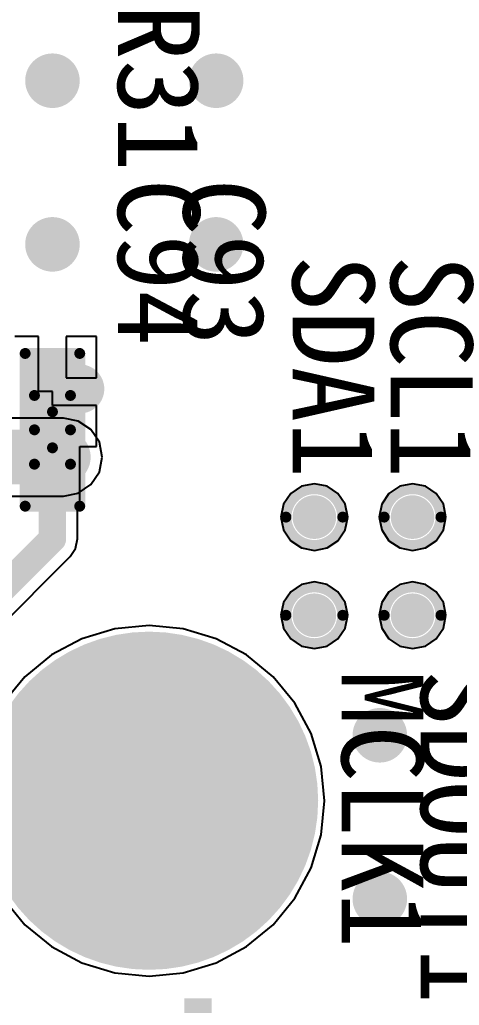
# Model space of a CAD drawing. Header units: millimetres. Extents: x 15 to 120, y 22 to 104.
# Drawn here: x 37.2 to 41.23, y 72.53 to 81.56 of the extents above; entities that cross this region are included whole.
import ezdxf

# ---------------------------------------------------------------- set-up
doc = ezdxf.new("R2010")
doc.units = ezdxf.units.MM
for name, color, linetype in [('BottomLayer', 5, 'Continuous'), ('BottomSolder', 6, 'Continuous'), ('Mechanical13', 56, 'Continuous'), ('Mechanical15', 56, 'Continuous'), ('MultiLayer', 9, 'Continuous'), ('TopLayer', 1, 'Continuous'), ('TopOverlay', 2, 'Continuous'), ('TopPaste', 8, 'Continuous'), ('TopSolder', 216, 'Continuous')]:
    doc.layers.add(name, color=color, linetype=linetype)

msp = doc.modelspace()

# ---------------------------------------------------------------- linework, layer by layer
at = {"layer": 'BottomLayer'}
for p, q in [((37.59999338, 77.90686475999999), (36.8039904, 77.90686475999999)), ((37.73655648, 77.87969946), (37.59999338, 77.90686475999999)), ((37.85232968, 77.80234376), (37.73655648, 77.87969946)), ((37.85233476, 77.80233867999999), (37.85232968, 77.80234376)), ((37.92969046, 77.68656548), (37.85233476, 77.80233867999999)), ((37.95685576, 77.55000238), (37.92969046, 77.68656548)), ((37.92969046, 77.41343927999999), (37.95685576, 77.55000238)), ((37.85233476, 77.29766608), (37.92969046, 77.41343927999999)), ((37.73656156, 77.22031038), (37.85233476, 77.29766608)), ((36.64998766, 77.19315016), (37.59997306, 77.19315016)), ((37.59997306, 77.19315016), (37.59999845999999, 77.19314508)), ((37.59999845999999, 77.19314508), (37.73656156, 77.22031038)), ((38.3850007, 76.00774231999999), (38.07134626, 75.97685084)), ((38.69865514, 75.97685084), (38.3850007, 76.00774231999999)), ((38.07134626, 75.97685084), (37.76974412, 75.88536004)), ((39.00025728, 75.88536004), (38.69865514, 75.97685084)), ((37.76974412, 75.88536004), (37.49178684, 75.73678781999999)), ((39.27821456, 75.73678781999999), (39.00025728, 75.88536004)), ((37.49178684, 75.73678781999999), (37.24815512, 75.53684664)), ((39.52184628, 75.53684664), (39.27821456, 75.73678781999999)), ((37.24815512, 75.53684664), (37.04821394, 75.29321492)), ((39.72178745999999, 75.29321492), (39.52184628, 75.53684664)), ((39.87035968, 75.01525764), (39.72178745999999, 75.29321492)), ((39.96185048, 74.7136555), (39.87035968, 75.01525764)), ((39.99274196, 74.40000106), (39.96185048, 74.7136555)), ((39.96185048, 74.08634662), (39.99274196, 74.40000106)), ((39.87035968, 73.78474448), (39.96185048, 74.08634662)), ((39.72178745999999, 73.50678719999999), (39.87035968, 73.78474448)), ((37.04821394, 73.50678719999999), (37.24815512, 73.26315548)), ((39.52184628, 73.26315548), (39.72178745999999, 73.50678719999999)), ((37.24815512, 73.26315548), (37.49178684, 73.0632143)), ((39.27821456, 73.0632143), (39.52184628, 73.26315548)), ((37.49178684, 73.0632143), (37.76974412, 72.91464208)), ((39.00025728, 72.91464208), (39.27821456, 73.0632143)), ((37.76974412, 72.91464208), (38.07134626, 72.82315127999999)), ((38.69865514, 72.82315127999999), (39.00025728, 72.91464208)), ((38.07134626, 72.82315127999999), (38.3850007, 72.7922598)), ((38.3850007, 72.7922598), (38.69865514, 72.82315127999999))]:
    msp.add_line(p, q, dxfattribs=at)
for points, const_width in [([(37.37499002, 80.99997515999999, 1), (37.62498698, 80.99997515999999, 1)], 0.2499995), ([(38.87498956, 80.99997515999999, 1), (39.12498652, 80.99997515999999, 1)], 0.2499995), ([(37.37499002, 79.49997562, 1), (37.62498698, 79.49997562, 1)], 0.2499995), ([(38.87498956, 79.49997562, 1), (39.12498652, 79.49997562, 1)], 0.2499995), ([(37.4749949, 77.55000745999999, 1), (37.72499186, 77.55000745999999, 1)], 0.2499995), ([(37.4749949, 77.55000745999999, 1), (37.72499186, 77.55000745999999, 1)], 0.2499995), ([(37.47499998, 77.55000238, 1), (37.72499694, 77.55000238, 1)], 0.2499995), ([(37.23749982, 77.55000238, 1), (37.3624983, 77.55000238, 1)], 0.12499848), ([(37.53749922, 77.55000238, 1), (37.6624977, 77.55000238, 1)], 0.12499848), ([(37.6350022, 74.40000106, 1), (39.1349992, 74.40000106, 1)], 1.49999954), ([(40.3749891, 74.999977, 1), (40.62498606, 74.999977, 1)], 0.2499995), ([(40.3749891, 73.49997746, 1), (40.62498606, 73.49997746, 1)], 0.2499995)]:
    msp.add_lwpolyline(points, format="xyb", close=True, dxfattribs=dict(at, const_width=const_width))
at = {"layer": 'BottomLayer', "const_width": 0.499999}
for points in [[(36.19998856, 77.55000745999999), (37.59999338, 77.55000745999999)], [(37.59999338, 77.55000745999999), (37.59999845999999, 77.55000238)]]:
    msp.add_lwpolyline(points, dxfattribs=at)
at = {"layer": 'BottomSolder', "const_width": 1.54999944}
msp.add_lwpolyline([(37.61000098, 74.40000106, 1), (39.16000042, 74.40000106, 1)], format="xyb", close=True, dxfattribs=at)
msp.add_lwpolyline([(37.61000098, 74.40000106, 1), (39.16000042, 74.40000106, 1)], format="xyb", close=True, dxfattribs=at)
at = {"layer": 'Mechanical13', "const_width": 0.0999998}
for points in [[(37.3350028, 77.48499869999999), (37.3350028, 78.11499744)], [(37.3350028, 78.11499744), (37.66500468, 78.11499744)], [(37.66500468, 77.48499869999999), (37.66500468, 78.11499744)], [(37.3350028, 77.48499869999999), (37.66500468, 77.48499869999999)]]:
    msp.add_lwpolyline(points, dxfattribs=at)
at = {"layer": 'Mechanical13', "const_width": 0.0499999}
for points in [[(37.31000411999999, 78.11499744, 1), (37.36000148, 78.11499744, 1)], [(37.31000411999999, 78.11499744, 1), (37.36000148, 78.11499744, 1)], [(37.640006, 78.11499744, 1), (37.69000336, 78.11499744, 1)], [(37.640006, 78.11499744, 1), (37.69000336, 78.11499744, 1)], [(37.31000411999999, 77.48499869999999, 1), (37.36000148, 77.48499869999999, 1)], [(37.31000411999999, 77.48499869999999, 1), (37.36000148, 77.48499869999999, 1)], [(37.640006, 77.48499869999999, 1), (37.69000336, 77.48499869999999, 1)], [(37.640006, 77.48499869999999, 1), (37.69000336, 77.48499869999999, 1)]]:
    msp.add_lwpolyline(points, format="xyb", close=True, dxfattribs=at)
at = {"layer": 'Mechanical15', "const_width": 0.0999998}
for points in [[(37.25000424, 77.0999982), (37.25000424, 78.49999794)], [(37.25000424, 78.49999794), (37.75000324, 78.49999794)], [(37.75000324, 77.0999982), (37.75000324, 78.49999794)], [(37.50000374, 77.6349984), (37.50000374, 77.96499774)], [(37.3350028, 77.79999934), (37.66500468, 77.79999934)], [(37.25000424, 77.0999982), (37.75000324, 77.0999982)]]:
    msp.add_lwpolyline(points, dxfattribs=at)
at = {"layer": 'Mechanical15', "const_width": 0.0499999}
for points in [[(37.22500556, 78.49999794, 1), (37.27500292, 78.49999794, 1)], [(37.22500556, 78.49999794, 1), (37.27500292, 78.49999794, 1)], [(37.72500456, 78.49999794, 1), (37.77500192, 78.49999794, 1)], [(37.72500456, 78.49999794, 1), (37.77500192, 78.49999794, 1)], [(37.47500506, 77.96499774, 1), (37.52500242, 77.96499774, 1)], [(37.31000411999999, 77.79999934, 1), (37.36000148, 77.79999934, 1)], [(37.640006, 77.79999934, 1), (37.69000336, 77.79999934, 1)], [(37.47500506, 77.6349984, 1), (37.52500242, 77.6349984, 1)], [(37.22500556, 77.0999982, 1), (37.27500292, 77.0999982, 1)], [(37.22500556, 77.0999982, 1), (37.27500292, 77.0999982, 1)], [(37.72500456, 77.0999982, 1), (37.77500192, 77.0999982, 1)], [(37.72500456, 77.0999982, 1), (37.77500192, 77.0999982, 1)]]:
    msp.add_lwpolyline(points, format="xyb", close=True, dxfattribs=at)
at = {"layer": 'MultiLayer'}
for points, const_width in [([(37.37499002, 80.99997515999999, 1), (37.62498698, 80.99997515999999, 1)], 0.2499995), ([(38.87498956, 80.99997515999999, 1), (39.12498652, 80.99997515999999, 1)], 0.2499995), ([(37.37499002, 79.49997562, 1), (37.62498698, 79.49997562, 1)], 0.2499995), ([(38.87498956, 79.49997562, 1), (39.12498652, 79.49997562, 1)], 0.2499995), ([(37.43750196, 78.30000088, 1), (37.56250044, 78.30000088, 1)], 0.12499848), ([(37.63750156, 78.17499986, 1), (37.86249984, 78.17499986, 1)], 0.22499828), ([(37.43750196, 78.05000138, 1), (37.56250044, 78.05000138, 1)], 0.12499848), ([(37.23749982, 77.55000238, 1), (37.3624983, 77.55000238, 1)], 0.12499848), ([(37.53749922, 77.55000238, 1), (37.6624977, 77.55000238, 1)], 0.12499848), ([(39.83750224, 77.00000093999999, 1), (39.96250072, 77.00000093999999, 1)], 0.12499848), ([(40.73750044, 77.00000093999999, 1), (40.86249892, 77.00000093999999, 1)], 0.12499848), ([(39.83750224, 76.1000002, 1), (39.96250072, 76.1000002, 1)], 0.12499848), ([(40.73750044, 76.1000002, 1), (40.86249892, 76.1000002, 1)], 0.12499848), ([(40.3749891, 74.999977, 1), (40.62498606, 74.999977, 1)], 0.2499995), ([(40.3749891, 73.49997746, 1), (40.62498606, 73.49997746, 1)], 0.2499995)]:
    msp.add_lwpolyline(points, format="xyb", close=True, dxfattribs=dict(at, const_width=const_width))
at = {"layer": 'TopLayer'}
for p, q in [((37.37300373999999, 78.65399814), (37.15489901999999, 78.65399814)), ((37.37300373999999, 78.14999863999999), (37.37300373999999, 78.65399814)), ((37.90400344, 78.65399814), (37.62700374, 78.65399814)), ((37.62700374, 78.65399814), (37.62700374, 78.27699864)), ((37.90400344, 78.27699864), (37.90400344, 78.65399814)), ((37.62700374, 78.27699864), (37.90400344, 78.27699864)), ((37.50000374, 78.14999863999999), (37.37300373999999, 78.14999863999999)), ((37.50000374, 78.02299864), (37.50000374, 78.14999863999999)), ((37.90400344, 78.02299864), (37.50000374, 78.02299864)), ((37.90400344, 77.64599914), (37.90400344, 78.02299864)), ((37.75000324, 77.0999982), (37.75000324, 77.64599914)), ((37.75000324, 77.64599914), (37.90400344, 77.64599914)), ((39.78294812, 77.28259372), (39.68371286, 77.21628955999999)), ((39.90000148, 77.3058779), (39.78294812, 77.28259372)), ((40.01705484, 77.28259372), (39.90000148, 77.3058779)), ((40.1162901, 77.21628955999999), (40.01705484, 77.28259372)), ((40.68294632, 77.28259372), (40.58371106, 77.21628955999999)), ((40.79999968, 77.3058779), (40.68294632, 77.28259372)), ((40.91705304, 77.28259372), (40.79999968, 77.3058779)), ((41.0162883, 77.21628955999999), (40.91705304, 77.28259372)), ((39.68371286, 77.21628955999999), (39.6174087, 77.11705429999999)), ((40.18259425999999, 77.11705429999999), (40.1162901, 77.21628955999999)), ((40.58371106, 77.21628955999999), (40.5174069, 77.11705429999999)), ((41.08259246, 77.11705429999999), (41.0162883, 77.21628955999999)), ((37.72940892, 76.80000387999999), (37.72940892, 77.0999982)), ((37.72940892, 77.0999982), (37.75000324, 77.0999982)), ((39.6174087, 77.11705429999999), (39.59412452, 77.00000093999999)), ((40.20587844, 77.00000093999999), (40.18259425999999, 77.11705429999999)), ((40.5174069, 77.11705429999999), (40.49412272, 77.00000093999999)), ((41.10587664, 77.00000093999999), (41.08259246, 77.11705429999999)), ((39.59412452, 77.00000093999999), (39.6174087, 76.88294757999999)), ((40.18259425999999, 76.88294757999999), (40.20587844, 77.00000093999999)), ((40.49412272, 77.00000093999999), (40.5174069, 76.88294757999999)), ((41.08259246, 76.88294757999999), (41.10587664, 77.00000093999999)), ((39.6174087, 76.88294757999999), (39.68371286, 76.78371231999999)), ((40.1162901, 76.78371231999999), (40.18259425999999, 76.88294757999999)), ((40.5174069, 76.88294757999999), (40.58371106, 76.78371231999999)), ((41.0162883, 76.78371231999999), (41.08259246, 76.88294757999999)), ((37.71194642, 76.71221385999999), (37.72940892, 76.80000387999999)), ((37.6622183, 76.63778932), (37.71194642, 76.71221385999999)), ((39.68371286, 76.78371231999999), (39.78294812, 76.71740815999999)), ((39.78294812, 76.71740815999999), (39.90000148, 76.69412398)), ((39.90000148, 76.69412398), (40.01705484, 76.71740815999999)), ((40.01705484, 76.71740815999999), (40.1162901, 76.78371231999999)), ((40.58371106, 76.78371231999999), (40.68294632, 76.71740815999999)), ((40.68294632, 76.71740815999999), (40.79999968, 76.69412398)), ((40.79999968, 76.69412398), (40.91705304, 76.71740815999999)), ((40.91705304, 76.71740815999999), (41.0162883, 76.78371231999999)), ((36.56221542, 75.53778643999999), (37.6622183, 76.63778932)), ((39.78294812, 76.38259298), (39.68371286, 76.31628882)), ((39.90000148, 76.40587715999999), (39.78294812, 76.38259298)), ((40.01705484, 76.38259298), (39.90000148, 76.40587715999999)), ((40.1162901, 76.31628882), (40.01705484, 76.38259298)), ((40.68294632, 76.38259298), (40.58371106, 76.31628882)), ((40.79999968, 76.40587715999999), (40.68294632, 76.38259298)), ((40.91705304, 76.38259298), (40.79999968, 76.40587715999999)), ((41.0162883, 76.31628882), (40.91705304, 76.38259298)), ((39.68371286, 76.31628882), (39.6174087, 76.21705356)), ((40.18259425999999, 76.21705356), (40.1162901, 76.31628882)), ((40.58371106, 76.31628882), (40.5174069, 76.21705356)), ((41.08259246, 76.21705356), (41.0162883, 76.31628882)), ((39.6174087, 76.21705356), (39.59412452, 76.1000002)), ((40.20587844, 76.1000002), (40.18259425999999, 76.21705356)), ((40.5174069, 76.21705356), (40.49412272, 76.1000002)), ((41.10587664, 76.1000002), (41.08259246, 76.21705356)), ((39.59412452, 76.1000002), (39.6174087, 75.98294684)), ((40.18259425999999, 75.98294684), (40.20587844, 76.1000002)), ((40.49412272, 76.1000002), (40.5174069, 75.98294684)), ((41.08259246, 75.98294684), (41.10587664, 76.1000002)), ((38.3850007, 76.00774231999999), (38.07134626, 75.97685084)), ((38.69865514, 75.97685084), (38.3850007, 76.00774231999999)), ((39.6174087, 75.98294684), (39.68371286, 75.88371158)), ((40.1162901, 75.88371158), (40.18259425999999, 75.98294684)), ((40.5174069, 75.98294684), (40.58371106, 75.88371158)), ((41.0162883, 75.88371158), (41.08259246, 75.98294684)), ((38.07134626, 75.97685084), (37.76974412, 75.88536004)), ((39.00025728, 75.88536004), (38.69865514, 75.97685084)), ((37.76974412, 75.88536004), (37.49178684, 75.73678781999999)), ((39.27821456, 75.73678781999999), (39.00025728, 75.88536004)), ((39.68371286, 75.88371158), (39.78294812, 75.81740742)), ((39.78294812, 75.81740742), (39.90000148, 75.79412323999999)), ((39.90000148, 75.79412323999999), (40.01705484, 75.81740742)), ((40.01705484, 75.81740742), (40.1162901, 75.88371158)), ((40.58371106, 75.88371158), (40.68294632, 75.81740742)), ((40.68294632, 75.81740742), (40.79999968, 75.79412323999999)), ((40.79999968, 75.79412323999999), (40.91705304, 75.81740742)), ((40.91705304, 75.81740742), (41.0162883, 75.88371158)), ((37.49178684, 75.73678781999999), (37.24815512, 75.53684664)), ((39.52184628, 75.53684664), (39.27821456, 75.73678781999999)), ((37.24815512, 75.53684664), (37.04821394, 75.29321492)), ((39.72178745999999, 75.29321492), (39.52184628, 75.53684664)), ((39.87035968, 75.01525764), (39.72178745999999, 75.29321492)), ((39.96185048, 74.7136555), (39.87035968, 75.01525764)), ((39.99274196, 74.40000106), (39.96185048, 74.7136555)), ((39.96185048, 74.08634662), (39.99274196, 74.40000106)), ((39.87035968, 73.78474448), (39.96185048, 74.08634662)), ((39.72178745999999, 73.50678719999999), (39.87035968, 73.78474448)), ((37.04821394, 73.50678719999999), (37.24815512, 73.26315548)), ((39.52184628, 73.26315548), (39.72178745999999, 73.50678719999999)), ((37.24815512, 73.26315548), (37.49178684, 73.0632143)), ((39.27821456, 73.0632143), (39.52184628, 73.26315548)), ((37.49178684, 73.0632143), (37.76974412, 72.91464208)), ((39.00025728, 72.91464208), (39.27821456, 73.0632143)), ((37.76974412, 72.91464208), (38.07134626, 72.82315127999999)), ((38.69865514, 72.82315127999999), (39.00025728, 72.91464208)), ((38.07134626, 72.82315127999999), (38.3850007, 72.7922598)), ((38.3850007, 72.7922598), (38.69865514, 72.82315127999999))]:
    msp.add_line(p, q, dxfattribs=at)
for points, const_width in [([(37.37499002, 80.99997515999999, 1), (37.62498698, 80.99997515999999, 1)], 0.2499995), ([(38.87498956, 80.99997515999999, 1), (39.12498652, 80.99997515999999, 1)], 0.2499995), ([(37.37499002, 79.49997562, 1), (37.62498698, 79.49997562, 1)], 0.2499995), ([(38.87498956, 79.49997562, 1), (39.12498652, 79.49997562, 1)], 0.2499995), ([(37.43750196, 78.30000088, 1), (37.56250044, 78.30000088, 1)], 0.12499848), ([(37.43750196, 78.05000138, 1), (37.56250044, 78.05000138, 1)], 0.12499848), ([(37.4375045, 77.4499975, 1), (37.56250298, 77.4499975, 1)], 0.12499848), ([(39.80000168, 77.00000093999999, 1), (40.00000128, 77.00000093999999, 1)], 0.1999996), ([(40.69999988, 77.00000093999999, 1), (40.89999948, 77.00000093999999, 1)], 0.1999996), ([(39.83750224, 77.00000093999999, 1), (39.96250072, 77.00000093999999, 1)], 0.12499848), ([(40.73750044, 77.00000093999999, 1), (40.86249892, 77.00000093999999, 1)], 0.12499848), ([(37.4375045, 76.80000387999999, 1), (37.56250298, 76.80000387999999, 1)], 0.12499848), ([(37.4375045, 76.80000387999999, 1), (37.56250298, 76.80000387999999, 1)], 0.12499848), ([(39.80000168, 76.1000002, 1), (40.00000128, 76.1000002, 1)], 0.1999996), ([(40.69999988, 76.1000002, 1), (40.89999948, 76.1000002, 1)], 0.1999996), ([(39.83750224, 76.1000002, 1), (39.96250072, 76.1000002, 1)], 0.12499848), ([(40.73750044, 76.1000002, 1), (40.86249892, 76.1000002, 1)], 0.12499848), ([(37.6350022, 74.40000106, 1), (39.1349992, 74.40000106, 1)], 1.49999954), ([(40.3749891, 74.999977, 1), (40.62498606, 74.999977, 1)], 0.2499995), ([(40.3749891, 73.49997746, 1), (40.62498606, 73.49997746, 1)], 0.2499995)]:
    msp.add_lwpolyline(points, format="xyb", close=True, dxfattribs=dict(at, const_width=const_width))
at = {"layer": 'TopLayer', "const_width": 0.2499995}
for points in [[(37.50000374, 76.80000387999999), (37.50000374, 77.4499975)], [(36.40000086, 75.700001), (37.50000374, 76.80000387999999)]]:
    msp.add_lwpolyline(points, dxfattribs=at)
at = {"layer": 'TopLayer'}
for points in [[(37.35000403999999, 77.89999913999999), (37.65000344, 77.89999913999999), (37.35000403999999, 78.39999814), (37.65000344, 78.39999814)], [(37.35000403999999, 77.199998), (37.65000344, 77.199998), (37.35000403999999, 77.699997), (37.65000344, 77.699997)]]:
    msp.add_solid(points, dxfattribs=at)
at = {"layer": 'TopOverlay'}
for points, const_width in [([(40.16000096, 77.00000093999999, 1), (39.640002, 77.00000093999999, 1)], 0.0999998), ([(41.05999916, 77.00000093999999, 1), (40.54000019999999, 77.00000093999999, 1)], 0.0999998), ([(39.61500332, 77.00000093999999, 1), (39.66500068, 77.00000093999999, 1)], 0.0499999), ([(40.13500227999999, 77.00000093999999, 1), (40.18499964, 77.00000093999999, 1)], 0.0499999), ([(40.51500152, 77.00000093999999, 1), (40.56499888, 77.00000093999999, 1)], 0.0499999), ([(41.03500048, 77.00000093999999, 1), (41.08499784, 77.00000093999999, 1)], 0.0499999), ([(40.16000096, 76.1000002, 1), (39.640002, 76.1000002, 1)], 0.0999998), ([(41.05999916, 76.1000002, 1), (40.54000019999999, 76.1000002, 1)], 0.0999998), ([(39.61500332, 76.1000002, 1), (39.66500068, 76.1000002, 1)], 0.0499999), ([(40.13500227999999, 76.1000002, 1), (40.18499964, 76.1000002, 1)], 0.0499999), ([(40.51500152, 76.1000002, 1), (40.56499888, 76.1000002, 1)], 0.0499999), ([(41.03500048, 76.1000002, 1), (41.08499784, 76.1000002, 1)], 0.0499999)]:
    msp.add_lwpolyline(points, format="xyb", close=True, dxfattribs=dict(at, const_width=const_width))
at = {"layer": 'TopPaste', "const_width": 0.1999996}
for points in [[(39.80000168, 77.00000093999999, 1), (40.00000128, 77.00000093999999, 1)], [(39.80000168, 77.00000093999999, 1), (40.00000128, 77.00000093999999, 1)], [(40.69999988, 77.00000093999999, 1), (40.89999948, 77.00000093999999, 1)], [(40.69999988, 77.00000093999999, 1), (40.89999948, 77.00000093999999, 1)], [(39.80000168, 76.1000002, 1), (40.00000128, 76.1000002, 1)], [(39.80000168, 76.1000002, 1), (40.00000128, 76.1000002, 1)], [(40.69999988, 76.1000002, 1), (40.89999948, 76.1000002, 1)], [(40.69999988, 76.1000002, 1), (40.89999948, 76.1000002, 1)]]:
    msp.add_lwpolyline(points, format="xyb", close=True, dxfattribs=at)
at = {"layer": 'TopPaste'}
for points in [[(37.35000403999999, 77.89999913999999), (37.65000344, 77.89999913999999), (37.35000403999999, 78.39999814), (37.65000344, 78.39999814)], [(37.35000403999999, 77.89999913999999), (37.65000344, 77.89999913999999), (37.35000403999999, 78.39999814), (37.65000344, 78.39999814)], [(37.35000403999999, 77.199998), (37.65000344, 77.199998), (37.35000403999999, 77.699997), (37.65000344, 77.699997)], [(37.35000403999999, 77.199998), (37.65000344, 77.199998), (37.35000403999999, 77.699997), (37.65000344, 77.699997)]]:
    msp.add_solid(points, dxfattribs=at)
at = {"layer": 'TopSolder'}
for points, const_width in [([(39.80000168, 77.00000093999999, 1), (40.00000128, 77.00000093999999, 1)], 0.1999996), ([(39.80000168, 77.00000093999999, 1), (40.00000128, 77.00000093999999, 1)], 0.1999996), ([(40.69999988, 77.00000093999999, 1), (40.89999948, 77.00000093999999, 1)], 0.1999996), ([(40.69999988, 77.00000093999999, 1), (40.89999948, 77.00000093999999, 1)], 0.1999996), ([(39.80000168, 76.1000002, 1), (40.00000128, 76.1000002, 1)], 0.1999996), ([(39.80000168, 76.1000002, 1), (40.00000128, 76.1000002, 1)], 0.1999996), ([(40.69999988, 76.1000002, 1), (40.89999948, 76.1000002, 1)], 0.1999996), ([(40.69999988, 76.1000002, 1), (40.89999948, 76.1000002, 1)], 0.1999996), ([(37.61000098, 74.40000106, 1), (39.16000042, 74.40000106, 1)], 1.54999944), ([(37.61000098, 74.40000106, 1), (39.16000042, 74.40000106, 1)], 1.54999944)]:
    msp.add_lwpolyline(points, format="xyb", close=True, dxfattribs=dict(at, const_width=const_width))
for points in [[(37.30000414, 77.84999924), (37.70000333999999, 77.84999924), (37.30000414, 78.44999804), (37.70000333999999, 78.44999804)], [(37.30000414, 77.84999924), (37.70000333999999, 77.84999924), (37.30000414, 78.44999804), (37.70000333999999, 78.44999804)], [(37.30000414, 77.14999809999999), (37.70000333999999, 77.14999809999999), (37.30000414, 77.7499969), (37.70000333999999, 77.7499969)], [(37.30000414, 77.14999809999999), (37.70000333999999, 77.14999809999999), (37.30000414, 77.7499969), (37.70000333999999, 77.7499969)]]:
    msp.add_solid(points, dxfattribs=at)

# ---------------------------------------------------------------- texts
at = {"layer": 'TopOverlay'}
for s, height, rotation, p in [('R31', 0.75000104, 270, (38.09999999999999, 81.69999915999999)), ('C94', 0.75000104, 270, (38.09999999999999, 80.10000235999999)), ('C93', 0.75000104, 270, (38.70000134, 80.10000235999999)), ('SDA1', 0.75000104, 270, (39.70000187999999, 79.40000375999999)), ('SCL1', 0.75000104, 270, (40.60000008, 79.40000122)), ('MCLK1', 0.75000104, 270, (40.15000097999999, 75.6000012)), ('SDOUT1', 0.75000104, 270, (40.8750008, 75.6000012)), ('Hardkernel Co.,Ltd.', 2.00000108, 360, (25.95000144, 70.50000124))]:
    msp.add_text(s, height=height, rotation=rotation, dxfattribs=at).set_placement(p)

doc.saveas('drawing.dxf')
